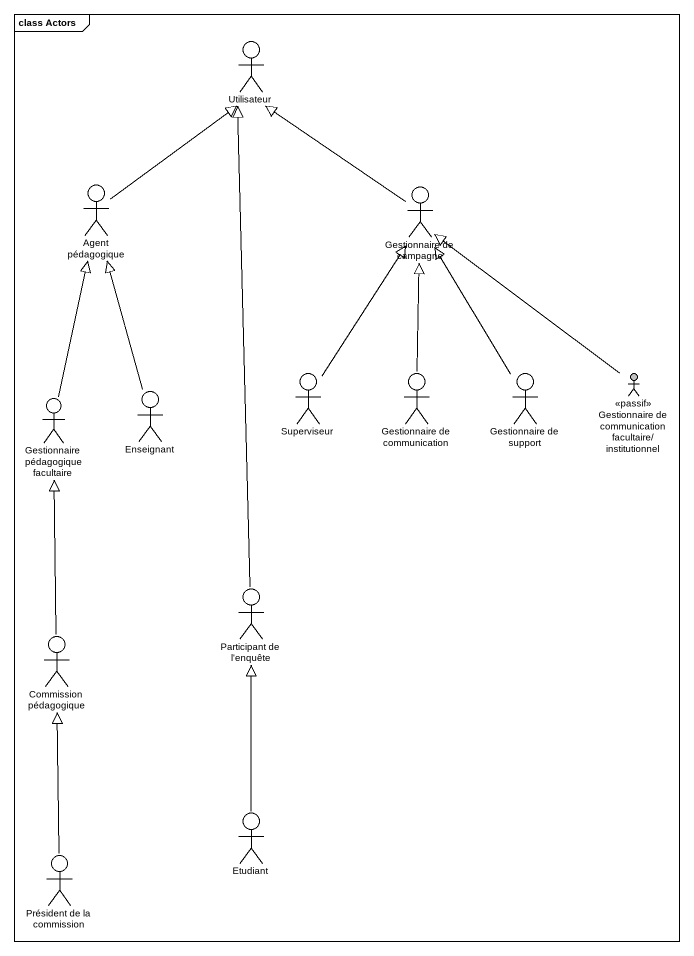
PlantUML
@startuml
mainframe class Actors
actor Utilisateur
actor "Agent pédagogique" as Agent_pédagogique
actor "Gestionnaire de campagne" as Gestionnaire_de_campagne
actor Superviseur
actor "Gestionnaire de communication" as Gestionnaire_de
actor "Gestionnaire de support" as Gestionnaire_de_support
actor "Gestionnaire de communication facultaire/institutionnel" as Gestionnaire_de_2 <<passif>> #C0C0C0
actor "Gestionnaire pédagogique facultaire" as Gestionnaire_pédagogique
actor Enseignant
actor "Participant de l'enquête" as Participant_de_l_enquête
actor "Commission pédagogique" as Commission_pédagogique
actor Etudiant
actor "Président de la commission" as Président_de_la_commission
Agent_pédagogique -up-|> Utilisateur
Gestionnaire_de_campagne -up-|> Utilisateur
Superviseur -up-|> Gestionnaire_de_campagne
Gestionnaire_de -up-|> Gestionnaire_de_campagne
Gestionnaire_de_support -up-|> Gestionnaire_de_campagne
Gestionnaire_de_2 -up-|> Gestionnaire_de_campagne
Gestionnaire_pédagogique -up-|> Agent_pédagogique
Enseignant -up-|> Agent_pédagogique
Participant_de_l_enquête -up-|> Utilisateur
Commission_pédagogique -up-|> Gestionnaire_pédagogique
Etudiant -up-|> Participant_de_l_enquête
Président_de_la_commission -up-|> Commission_pédagogique
@enduml
